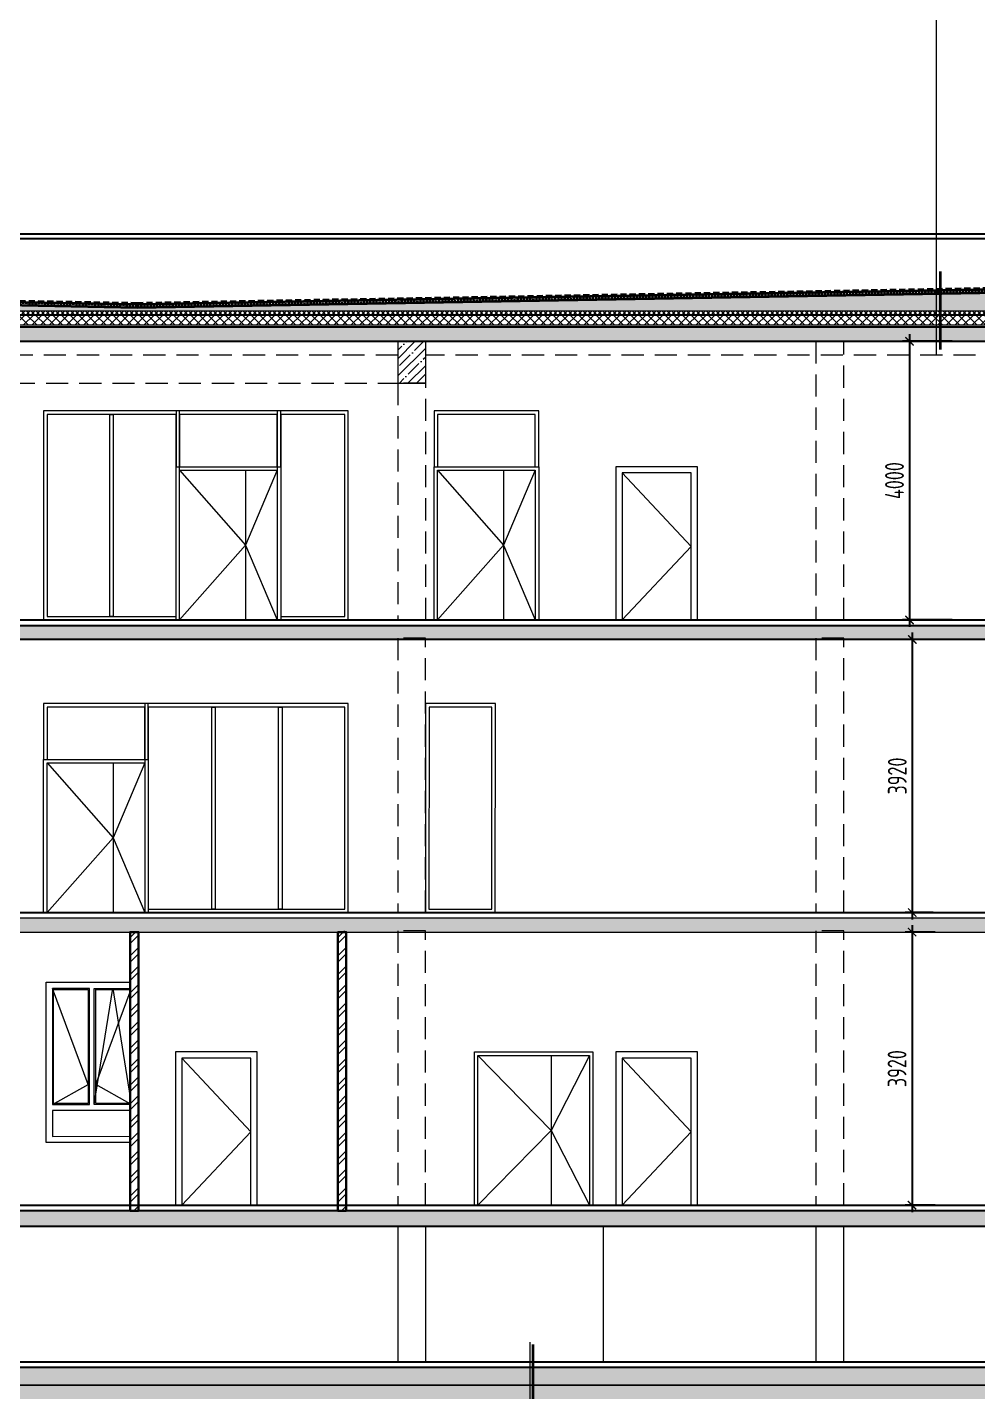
# Model space of a CAD drawing. Header units: millimetres. Extents: x -136099598 to 11807193, y 0 to 779331.
# Drawn here: x 561829 to 575465, y 285877 to 305460 of the extents above; entities that cross this region are included whole.
import ezdxf
from ezdxf import colors
from ezdxf.entities.mleader import LeaderData, LeaderLine
from ezdxf.math import Vec2, Vec3

# ---------------------------------------------------------------- set-up
doc = ezdxf.new("R2010")
doc.units = ezdxf.units.MM
doc.header["$MEASUREMENT"] = 0
for name, pattern in [('ADSK_Штрих_ш3 п1_5', [4.5, 3, -1.5]), ('DASHED', [19.05, 12.7, -6.35]), ('HIDDEN2', [4.7625, 3.175, -1.5875])]:
    doc.linetypes.add(name, pattern=pattern)
doc.layers.get('0').update_dxf_attribs({"color": 250, "lineweight": 9})
doc.layers.get('Defpoints').update_dxf_attribs({"color": 8})
for name, color, linetype, lineweight in [('24_Фасад_разрез_тонкая', 7, 'Continuous', 9), ('АР_Двери', 5, 'Continuous', 18), ('АР_Лестницы', 6, 'Continuous', 15), ('АР_Окна', 4, 'Continuous', 0), ('АР_Отметки', 250, 'Continuous', 15), ('АР_Перегородки кирпич', 244, 'Continuous', 30), ('СТЕНЫ кирпич ЛИДЕР', 250, 'Continuous', 15), ('Штриховка', 7, 'Continuous', 5), ('Штриховка в сечении', 7, 'Continuous', 18)]:
    doc.layers.add(name, color=color, linetype=linetype, lineweight=lineweight)
doc.layers.add('PDF_Геометрия', color=7, linetype='Continuous')
doc.styles.add('ISOCPEUR', font='isocpeur.ttf', dxfattribs={"width": 0.7})
doc.dimstyles.new('R_100', dxfattribs={"dimtxt": 270, "dimasz": 120, "dimexe": 100, "dimexo": 100, "dimgap": 80, "dimtad": 1, "dimdec": 0, "dimrnd": 5, "dimzin": 0, "dimdsep": 46, "dimtxsty": 'ISOCPEUR', "dimblk": 'ARCHTICK', "dimcen": 100, "dimdle": 100, "dimclrd": 256, "dimclre": 256, "dimclrt": 256, "dimadec": 0, "dimazin": 0, "dimtfac": 2, "dimtdec": 0, "dimtofl": 0, "dimtmove": 1, "dimatfit": 3, "dimfxl": 1, "dimtvp": 3, "dimtfill": 1, "dimtolj": 1, "dimtzin": 0, "dimarcsym": 0})

# ---------------------------------------------------------------- blocks, each defined once
blk = doc.blocks.new('_ArchTick')
at = {"color": 0, "linetype": 'ByBlock', "const_width": 0.15}
blk.add_lwpolyline([(-0.5, -0.5), (0.5, 0.5)], dxfattribs=at)
blk = doc.blocks.new('*D1472')
at = {"lineweight": -2, "ltscale": 150, "transparency": 16777216}
for p, q in [((574486, 301054), (574486, 296854)), ((575097, 300954), (574386, 300954)), ((575097, 296954), (574386, 296954))]:
    blk.add_line(p, q, dxfattribs=at)
at = {"layer": 'Defpoints', "color": 0, "ltscale": 150, "transparency": 16777216}
for p in [(575197, 300954), (574486, 296954), (575197, 296954, 0)]:
    blk.add_point(p, dxfattribs=at)
at = {"lineweight": -2, "ltscale": 150, "transparency": 16777216, "xscale": 120, "yscale": 120, "zscale": 120}
for p, rotation in [((574486, 300954), 90), ((574486, 296954), 270)]:
    blk.add_blockref('_ArchTick', p, dxfattribs=dict(at, rotation=rotation))
at = {"ltscale": 150, "transparency": 16777216, "insert": (574271, 298954), "char_height": 270, "attachment_point": 5, "rotation": 90, "style": 'ISOCPEUR', "bg_fill": 3, "box_fill_scale": 1.25, "bg_fill_color": 256, "bg_fill_true_color": 13158600, "bg_fill_transparency": 0}
blk.add_mtext('\\A1;4000', dxfattribs=at)
blk = doc.blocks.new('*D1473')
at = {"lineweight": -2, "ltscale": 150, "transparency": 16777216}
for p, q in [((574526, 296774), (574526, 292654)), ((574824, 296674), (574426, 296674)), ((574824, 292754), (574426, 292754))]:
    blk.add_line(p, q, dxfattribs=at)
at = {"layer": 'Defpoints', "color": 0, "lineweight": 35, "ltscale": 150, "transparency": 16777216}
for p in [(574924, 296674, 0), (574526, 292754), (574924, 292754, 0)]:
    blk.add_point(p, dxfattribs=at)
at = {"lineweight": -2, "ltscale": 150, "transparency": 16777216, "xscale": 120, "yscale": 120, "zscale": 120}
for p, rotation in [((574526, 296674), 90), ((574526, 292754), 270)]:
    blk.add_blockref('_ArchTick', p, dxfattribs=dict(at, rotation=rotation))
at = {"ltscale": 150, "transparency": 16777216, "insert": (574311, 294714), "char_height": 270, "attachment_point": 5, "rotation": 90, "style": 'ISOCPEUR', "bg_fill": 3, "box_fill_scale": 1.25, "bg_fill_color": 256, "bg_fill_true_color": 13158600, "bg_fill_transparency": 0}
blk.add_mtext('\\A1;3920', dxfattribs=at)
blk = doc.blocks.new('*D1474')
at = {"lineweight": -2, "ltscale": 150, "transparency": 16777216}
for p, q in [((574854, 292474), (574423, 292474)), ((574523, 292574), (574523, 288454)), ((574854, 288554), (574423, 288554))]:
    blk.add_line(p, q, dxfattribs=at)
at = {"layer": 'Defpoints', "color": 0, "lineweight": 35, "ltscale": 150, "transparency": 16777216}
for p in [(574954, 292474), (574523, 288554), (574954, 288554, 0)]:
    blk.add_point(p, dxfattribs=at)
at = {"lineweight": -2, "ltscale": 150, "transparency": 16777216, "xscale": 120, "yscale": 120, "zscale": 120}
for p, rotation in [((574523, 292474), 90), ((574523, 288554), 270)]:
    blk.add_blockref('_ArchTick', p, dxfattribs=dict(at, rotation=rotation))
at = {"ltscale": 150, "transparency": 16777216, "insert": (574308, 290514), "char_height": 270, "attachment_point": 5, "rotation": 90, "style": 'ISOCPEUR', "bg_fill": 3, "box_fill_scale": 1.25, "bg_fill_color": 256, "bg_fill_true_color": 13158600, "bg_fill_transparency": 0}
blk.add_mtext('\\A1;3920', dxfattribs=at)
blk = doc.blocks.new('_DotSmall')
at = {"color": 0, "linetype": 'ByBlock', "const_width": 0.5}
blk.add_lwpolyline([(-0.0625, 0, 1), (0.0625, 0, 1)], format="xyb", close=True, dxfattribs=at)

msp = doc.modelspace()

# ---------------------------------------------------------------- hatches: boundary and pattern name
at = {"ltscale": 100, "transparency": 33554687}
h = msp.add_hatch(dxfattribs=at)
h.set_pattern_fill('ANSI35', color=0, scale=700)
h.set_pattern_definition([(45, (107916.07, -0.61), (-123.743687, 123.743687), []), (45, (108039.81, -0.61), (-123.743687, 123.743687), [218.75, -43.75, 0, -43.75])])
h.paths.add_polyline_path([(613114.744, 301153.968), (549024.691, 301153.937), (549024.812, 300954.023), (561124.873, 300953.894), (561180.788, 300953.98), (613114.744, 300954.031)])
h = msp.add_hatch(dxfattribs=at)
h.set_pattern_fill('ANSI35', color=0, scale=700)
h.set_pattern_definition([(45, (119681.13, -0.62), (-123.743687, 123.743687), []), (45, (119804.87, -0.62), (-123.743687, 123.743687), [218.75, -43.75, 0, -43.75])])
h.paths.add_polyline_path([(567544.945, 300954.024), (567144.951, 300954.024), (567144.946, 300354.174), (567144.946, 300353.974), (567344.811, 300353.974), (567544.946, 300353.974)])
h = msp.add_hatch(dxfattribs=at)
h.set_pattern_fill('ANSI35', color=0, scale=700)
h.set_pattern_definition([(45, (83761.19, -17.98), (-123.743687, 123.743687), []), (45, (83884.93, -17.98), (-123.743687, 123.743687), [218.75, -43.75, 0, -43.75])])
h.paths.add_polyline_path([(609194.728, 296673.987), (609194.728, 296873.987), (549564.75, 296873.985), (549564.75, 296673.985)])
h = msp.add_hatch(dxfattribs=at)
h.set_pattern_fill('ANSI35', color=0, scale=700)
h.set_pattern_definition([(45, (107916.06, -0.04), (-123.743687, 123.743687), []), (45, (108039.8, -0.04), (-123.743687, 123.743687), [218.75, -43.75, 0, -43.75])])
h.paths.add_polyline_path([(585544.736, 292473.943), (585544.736, 292473.943), (585544.736, 292673.902), (549564.746, 292673.943), (549564.807, 292473.943), (561004.868, 292473.814), (561042.229, 292473.9)])
at = {"ltscale": 40, "true_color": 0x383e42}
h = msp.add_hatch(dxfattribs=at)
h.set_pattern_fill('ANSI32', color=250, scale=500, angle=360)
h.set_pattern_definition([(45, (97840.91, -4156.03), (-132.58252, 132.58252), []), (45, (97929.3, -4156.03), (-132.58252, 132.58252), [])])
h.paths.add_polyline_path([(563424.356, 292473.943), (563424.417, 288473.931), (563304.538, 288473.931), (563304.477, 292473.943)])
h = msp.add_hatch(dxfattribs=at)
h.set_pattern_fill('ANSI32', color=250, scale=500, angle=360)
h.set_pattern_definition([(45, (100821.55, -4156.03), (-132.58252, 132.58252), []), (45, (100909.94, -4156.03), (-132.58252, 132.58252), [])])
h.paths.add_polyline_path([(566405.053, 292493.938), (566405.053, 288473.925), (566285.174, 288473.925), (566285.174, 292493.938)])
at = {"ltscale": 100, "transparency": 33554687}
h = msp.add_hatch(dxfattribs=at)
h.set_pattern_fill('ANSI35', color=0, scale=700)
h.set_pattern_definition([(45, (107916.06, -4201.12), (-123.743687, 123.743687), []), (45, (108039.8, -4201.12), (-123.743687, 123.743687), [218.75, -43.75, 0, -43.75])])
h.paths.add_polyline_path([(609094.734, 288252.845), (609194.732, 288252.845), (609194.731, 288472.827), (549564.747, 288472.867), (549564.807, 288252.845), (561004.868, 288252.802), (561054.645, 288252.845)])
h.paths.add_polyline_path([(609194.732, 288252.866), (609604.723, 288252.823), (612704.176, 288252.845), (612704.176, 288473.944), (609194.731, 288472.826)])
at = {"ltscale": 40, "true_color": 0x383e42}
h = msp.add_hatch(dxfattribs=at)
h.set_pattern_fill('EARTH', color=250, scale=2000, angle=45)
h.set_pattern_definition([(45, (-5628.27, 8434.16), (0, 707.10678), [500, -500]), (45, (-5760.86, 8566.74), (0, 707.10678), [500, -500]), (45, (-5893.44, 8699.3), (0, 707.10678), [500, -500]), (135, (-5893.44, 8787.7), (-707.10678, 6e-14), [500, -500]), (135, (-5760.86, 8920.3), (-707.10678, 6e-14), [500, -500]), (135, (-5628.27, 9052.87), (-707.10678, 6e-14), [500, -500])])
h.paths.add_polyline_path([(599359.627, 285482.69), (615496.625, 285482.69), (615496.625, 286291.323), (620351.767, 286291.323), (620349.965, 286578.287), (614979.609, 286624.268), (614975.446, 285971.87), (613114.697, 285971.948), (598744.544, 285974.525), (598744.57, 285675.52), (579144.762, 285675.52), (579144.76, 285972.475), (549024.719, 285974.602), (549024.777, 286046.544), (549024.749, 286108.057), (549024.754, 287534.956), (541726.457, 287488.245), (541716.065, 287154.178), (548706.202, 287154.178), (548706.202, 285399.171), (578574.971, 285399.171), (578574.971, 285167.402), (599359.627, 285167.402)])
at = {"ltscale": 100, "transparency": 33554687}
h = msp.add_hatch(dxfattribs=at)
h.set_pattern_fill('ANSI35', color=0, scale=700)
h.set_pattern_definition([(45, (107916.06, -70), (-123.743687, 123.743687), []), (45, (108039.8, -70), (-123.743687, 123.743687), [218.75, -43.75, 0, -43.75])])
h.paths.add_polyline_path([(579664.099, 286223.581), (549024.772, 286223.416), (549024.772, 285974.78), (579664.099, 285972.189)])
at = {"layer": 'Штриховка', "transparency": 33554636}
h = msp.add_hatch(dxfattribs=at)
h.set_pattern_fill('AR-SAND', color=256, scale=20)
h.set_pattern_definition([(37.5, (0, 0), (-1.2598672, 38.5364754), [0, -30.4, 0, -34, 0, -32.5]), (7.5, (0, 0), (35.395534, 56.4429213), [0, -16.4, 0, -27.4, 0, -10.5]), (327.5, (-24.6, 0), (62.2828372, 0.113181), [0, -10, 0, -36, 0, -47]), (317.5, (-24.6, 0), (60.122532, 17.5535113), [0, -5, 0, -23.6, 0, -27])])
h.paths.add_polyline_path([(549465.498, 301714.331), (549465.498, 301872.876), (549576.53, 301736.255), (563404.752, 301486.021), (566853.781, 301546.499), (579344.7, 301765.524), (595283.972, 301485.996), (604169.126, 301627.29), (612590.228, 301761.205), (612702.806, 301888.539), (612702.806, 301762.995), (612712.806, 301763.154), (612712.806, 301713.154), (595283.972, 301435.996), (579344.736, 301713.497), (563404.752, 301436.025)])
h = msp.add_hatch(dxfattribs=at)
h.set_pattern_fill('ANSI37', color=256, scale=400)
h.set_pattern_definition([(45, (413666.46, 27.124), (-35.355339, 35.355339), []), (135, (413666.46, 27.124), (-35.355339, -35.355339), [])])
h.paths.add_polyline_path([(612712.806, 301386.026), (612712.806, 301333.945), (549405.498, 301333.965), (549405.5, 301386.041)])
h = msp.add_hatch(dxfattribs=at)
h.set_pattern_fill('ANSI37', color=256, scale=700)
h.set_pattern_definition([(45, (107916.13, 29.43), (-61.871843, 61.871843), []), (135, (107916.13, 29.43), (-61.871843, -61.871843), [])])
h.paths.add_polyline_path([(612762.807, 301334.301), (549405.498, 301333.991), (549405.498, 301184.066), (561024.937, 301183.937), (561051.06, 301184.023), (612762.805, 301184.054)])
at = {"layer": 'Штриховка в сечении', "ltscale": 2, "transparency": 33554636}
h = msp.add_hatch(dxfattribs=at)
h.set_pattern_fill('GRAVEL', color=256, scale=250)
h.set_pattern_definition([(228.0127875, (180, 250), (-2000, -2250), [33.634, -3329.77201]), (184.9697407, (157.5, 225), (3000, 250), [57.717, -5713.98119]), (132.510447, (100, 220), (2500, -2750), [40.697, -4029.00815]), (267.273689, (2.5, 157.5), (250, 5000), [52.5595, -5203.38951]), (292.8336542, (0, 105), (-1250, 3000), [51.53875, -5102.34328]), (357.273689, (20, 57.5), (-5000, 250), [52.5595, -5203.38951]), (37.6942405, (72.5, 55), (-3250, -2500), [69.50725, -6881.21214]), (72.2553284, (127.5, 97.5), (1750, 5500), [65.622, -6496.58037]), (121.4295656, (147.5, 160), (-2000, 3250), [52.7375, -5221.01828]), (175.2363583, (120, 205), (2750, -250), [60.208, -2950.190645]), (222.3974378, (60, 210), (-3000, -2750), [77.862, -7708.34375]), (138.814075, (250, 155), (-1750, 1500), [26.57525, -2630.9612]), (171.4692344, (230, 172.5), (3250, -500), [50.55925, -5005.37785]), (225, (180, 180), (-3e-14, -250), [35.35525, -318.19814]), (203.1985905, (162.5, 210), (1250, 500), [19.0395, -1884.90378]), (291.8014095, (145, 202.5), (-250, 750), [26.92575, -1319.36545]), (30.9637565, (155, 177.5), (750, 500), [43.73225, -1414.00572]), (161.565051, (192.5, 200), (500, -250), [31.62275, -758.946665]), (16.3895403, (0, 202.5), (2500, 750), [44.3, -4385.71129]), (70.346176, (42.5, 215), (-1000, -2750), [37.16525, -3679.35194]), (293.1985905, (192.5, 250), (-500, 1250), [38.07875, -1865.86453]), (343.6104597, (207.5, 215), (-2500, 750), [44.3, -4385.71129]), (339.443955, (0, 47.5), (-1250, 500), [42.72, -2093.28094]), (294.7751406, (40, 32.5), (-1250, 2750), [35.7945, -3543.66077]), (66.8014095, (195, 0), (500, 1250), [38.07875, -1865.86453]), (17.3540246, (210, 35), (-3250, -1000), [41.90775, -4148.8559]), (69.443955, (72.5, 0), (-500, -1250), [21.36, -2114.64094]), (101.3099325, (180, 0), (-250, 1000), [12.7475, -1262.00738]), (165.963757, (177.5, 12.5), (750, -250), [51.53875, -979.23766]), (186.009006, (127.5, 25), (2500, 250), [47.7625, -4728.48079]), (303.690068, (155, 155), (-250, 500), [36.0555, -865.33232]), (353.1572266, (175, 125), (4250, -500), [62.9485, -6231.89066]), (60.945396, (237.5, 117.5), (-1000, -1750), [25.739, -2548.168535]), (90, (250, 140), (-250, 250), [15, -235]), (120.2564372, (122.5, 32.5), (1000, -1750), [34.731, -3438.38]), (48.0127875, (105, 62.5), (2000, 2250), [67.268, -3296.13801]), (0, (150, 112.5), (250, 250), [65, -185]), (325.3048465, (215, 112.5), (2500, -1750), [39.5285, -3913.318575]), (254.054604, (247.5, 90), (-250, -1000), [36.4005, -1783.62697]), (207.6459754, (237.5, 55), (-4750, -2500), [59.26625, -5867.36855]), (175.4260787, (185, 27.5), (-3250, 250), [62.69975, -6207.26835])])
h.paths.add_polyline_path([(612712.806, 301713.154), (595283.102, 301436.011), (579344.736, 301713.497), (563403.957, 301436.041), (549455.523, 301714.654), (549455.498, 301386.038), (561024.873, 301386.038), (561167.067, 301386.038), (612712.806, 301385.979)])

# ---------------------------------------------------------------- linework, layer by layer
at = {"ltscale": 150}
for p, q in [((574866.681, 311102.934), (574866.681, 300754.158)), ((570094.736, 286303.982, 0.424), (570094.734, 288252.856, -0.403))]:
    msp.add_line(p, q, dxfattribs=at)
at = {"linetype": 'ADSK_Штрих_ш3 п1_5', "ltscale": 10}
for p, q in [((563404.253, 301461.026), (549586.947, 301743.367)), ((563405.19, 301461.025), (579345.174, 301740.529))]:
    msp.add_line(p, q, dxfattribs=at)
at = {"color": 7, "lineweight": 35}
msp.add_lwpolyline([(549455.523, 301714.654), (549455.498, 301732.305), (549465.498, 301732.128), (549465.498, 301872.876), (549576.53, 301736.255), (563404.752, 301486.021), (566853.781, 301546.499), (579344.7, 301765.524), (595283.972, 301485.996), (604169.126, 301627.29), (612590.228, 301761.205), (612702.088, 301887.727), (612702.012, 301762.982), (612712.806, 301763.154), (612712.806, 301713.154), (595283.972, 301435.996), (579344.736, 301713.497), (563404.752, 301436.025)], close=True, dxfattribs=at)
at = {"ltscale": 100}
msp.add_lwpolyline([(567144.946, 300353.93), (567544.946, 300353.93), (567544.946, 300953.98), (567144.946, 300953.98)], close=True, dxfattribs=at)
at = {"ltscale": 150}
msp.add_lwpolyline([(549564.746, 292473.943), (585544.736, 292473.942), (585544.736, 292673.942), (549564.746, 292673.943)], close=True, dxfattribs=at)
at = {"color": 3, "ltscale": 150}
for points in [[(567144.736, 286303.988), (567544.736, 286303.988), (567544.735, 288252.847), (567144.735, 288252.847)], [(573144.732, 286303.981), (573544.732, 286303.981), (573544.735, 288252.85), (573144.735, 288252.85)]]:
    msp.add_lwpolyline(points, close=True, dxfattribs=at)
at = {"layer": '24_Фасад_разрез_тонкая', "linetype": 'DASHED', "lineweight": 30, "ltscale": 7}
for p, q in [((563404.331, 301494.02), (549575.416, 301737.625)), ((563405.032, 301502.019), (549580.216, 301751.419)), ((563404.471, 301502.019), (579344.455, 301781.523)), ((563404.611, 301494.02), (579344.595, 301773.524))]:
    msp.add_line(p, q, dxfattribs=at)
at = {"layer": '24_Фасад_разрез_тонкая', "lineweight": 9}
for points in [[(612712.806, 301386.026), (549405.5, 301386.038)], [(612762.806, 301184.054), (549405.498, 301184.066)]]:
    msp.add_lwpolyline(points, dxfattribs=at)
at = {"layer": 'PDF_Геометрия', "lineweight": 13, "ltscale": 100, "transparency": 33554687}
msp.add_line((569039.006, 286588.338), (569039.006, 281001.539, 0.153), dxfattribs=at)
at = {"layer": 'PDF_Геометрия', "lineweight": 35, "ltscale": 100, "transparency": 33554687}
for points in [[(574931.546, 300837.647), (574931.546, 301955.647)], [(569084.818, 285689.128), (569084.818, 286554.205)]]:
    msp.add_lwpolyline(points, dxfattribs=at)
at = {"layer": 'АР_Двери', "ltscale": 150}
for p, q in [((564961.483, 299103.14), (564961.483, 296954.111)), ((568663.155, 299103.14), (568663.155, 296954.111)), ((563061.578, 294902.974), (563061.578, 292753.944)), ((569343.186, 290703.012), (569343.186, 288553.982))]:
    msp.add_line(p, q, dxfattribs=at)
for points in [[(562063.149, 296954.131), (564013.055, 296954.131), (564013.063, 299954.111), (562063.157, 299954.111)], [(562113.149, 297004.131), (563963.055, 297004.131), (563963.063, 299904.111), (562113.157, 299904.111)], [(563063.102, 297004.131), (563013.102, 297004.131), (563013.11, 299904.111), (563063.11, 299904.111)], [(563963.063, 299153.14), (565464.178, 299153.14), (565464.178, 299954.111), (563963.063, 299954.111)], [(564013.063, 299153.14), (565414.178, 299153.14), (565414.178, 299904.111), (564013.063, 299904.111)], [(565414.171, 296954.131), (566434.171, 296954.131), (566434.178, 299954.111), (565414.178, 299954.111)], [(565464.171, 297004.131), (566384.171, 297004.131), (566384.178, 299904.111), (565464.178, 299904.111)], [(567664.736, 299153.14), (569165.851, 299153.14), (569165.851, 299954.111), (567664.736, 299954.111)], [(567714.736, 299153.14), (569115.851, 299153.14), (569115.851, 299904.111), (567714.736, 299904.111)], [(563963.063, 299153.14), (565464.178, 299153.14), (565464.178, 296954.111), (563963.063, 296954.111)], [(564013.063, 299103.14), (565414.178, 299103.14), (565414.178, 296954.111), (564013.063, 296954.111)], [(567664.736, 299153.14), (569165.851, 299153.14), (569165.851, 296954.111), (567664.736, 296954.111)], [(567714.736, 299103.14), (569115.851, 299103.14), (569115.851, 296954.111), (567714.736, 296954.111)], [(562063.158, 294952.974), (563564.273, 294952.974), (563564.273, 295753.944), (562063.158, 295753.944)], [(563514.273, 292753.944), (566434.178, 292753.944), (566434.178, 295753.944), (563514.273, 295753.944)], [(567542.206, 292753.944), (568543.462, 292753.944), (568544.736, 295753.944), (567543.48, 295753.944)], [(562113.158, 294952.974), (563514.273, 294952.974), (563514.273, 295703.944), (562113.158, 295703.944)], [(563564.273, 292803.944), (566384.178, 292803.944), (566384.178, 295703.944), (563564.273, 295703.944)], [(564524.274, 292803.944), (564474.274, 292803.944), (564474.274, 295703.944), (564524.274, 295703.944)], [(565484.275, 292803.944), (565434.275, 292803.944), (565434.275, 295703.944), (565484.275, 295703.944)], [(567592.206, 292802.975), (568493.462, 292802.975), (568494.736, 295703.944), (567593.48, 295703.944)], [(562063.158, 294952.974), (563564.273, 294952.974), (563564.273, 292753.944), (562063.158, 292753.944)], [(562113.158, 294902.974), (563514.273, 294902.974), (563514.273, 292753.944), (562113.158, 292753.944)], [(563956.841, 288553.552), (565126.841, 288553.552), (565126.825, 290752.891), (563956.825, 290752.891)], [(564046.841, 288553.552), (565036.841, 288553.552), (565036.826, 290662.891), (564046.826, 290662.891)], [(568244.767, 290753.012), (569944.768, 290753.012), (569944.768, 288553.982), (568244.767, 288553.982)], [(568294.767, 290703.012), (569894.768, 290703.012), (569894.768, 288553.982), (568294.767, 288553.982)], [(570273.699, 288553.982), (571443.699, 288553.982), (571443.683, 290753.321), (570273.683, 290753.321)], [(570363.699, 288553.982), (571353.699, 288553.982), (571353.684, 290663.321), (570363.684, 290663.321)]]:
    msp.add_lwpolyline(points, close=True, dxfattribs=at)
for points in [[(564013.063, 299103.14), (564961.483, 298028.626), (564013.063, 296954.111)], [(565414.178, 299103.14), (564961.483, 298028.626), (565414.178, 296954.111)], [(567714.736, 299103.14), (568663.155, 298028.626), (567714.736, 296954.111)], [(569115.851, 299103.14), (568663.155, 298028.626), (569115.851, 296954.111)], [(562113.158, 294902.974), (563061.578, 293828.459), (562113.158, 292753.944)], [(563514.273, 294902.974), (563061.578, 293828.459), (563514.273, 292753.944)], [(564046.826, 290662.891), (565036.818, 289608.222), (564046.81, 288553.552)], [(568294.767, 290703.012), (569343.186, 289628.497), (568294.767, 288553.982)], [(569894.768, 290703.012), (569343.186, 289628.497), (569894.768, 288553.982)], [(570363.684, 290663.321), (571353.676, 289608.652), (570363.669, 288553.982)]]:
    msp.add_lwpolyline(points, dxfattribs=at)
at = {"layer": 'АР_Двери', "ltscale": 150, "elevation": -0.179}
for points in [[(570273.751, 296954.077), (571443.751, 296954.077), (571443.735, 299153.416), (570273.735, 299153.416)], [(570363.751, 296954.077), (571353.751, 296954.077), (571353.736, 299063.416), (570363.736, 299063.416)]]:
    msp.add_lwpolyline(points, close=True, dxfattribs=at)
msp.add_lwpolyline([(570363.736, 299063.416), (571353.728, 298008.747), (570363.721, 296954.077)], dxfattribs=at)
at = {"layer": 'АР_Лестницы', "color": 3, "linetype": 'HIDDEN2', "ltscale": 100}
for p, q in [((567144.946, 300754.188), (561544.601, 300754.195)), ((591151.219, 300754.156), (567544.946, 300754.187))]:
    msp.add_line(p, q, dxfattribs=at)
at = {"layer": 'АР_Лестницы', "color": 18, "linetype": 'HIDDEN2', "ltscale": 100, "true_color": 0x000000}
for points in [[(561144.997, 300353.984), (567544.946, 300353.985), (567544.946, 300953.985), (561144.997, 300953.984)], [(573144.737, 288553.525), (573544.737, 288553.525), (573544.736, 292493.946), (573144.736, 292493.946)]]:
    msp.add_lwpolyline(points, close=True, dxfattribs=at)
for points, elevation in [([(573144.763, 296954.162), (573544.763, 296954.162), (573544.762, 300953.98), (573144.762, 300953.98)], -0.179), ([(573144.737, 292753.92), (573544.737, 292753.92), (573544.736, 296692.233), (573144.736, 296692.233)], -0.403)]:
    msp.add_lwpolyline(points, close=True, dxfattribs=dict(at, elevation=elevation))
for points in [[(567264.948, 296954.215), (567544.946, 296954.215), (567544.946, 300353.974), (567144.946, 300353.974), (567144.946, 296954.215)], [(567263.482, 288553.549), (567543.481, 288553.549), (567543.48, 292493.94), (567143.48, 292493.94), (567143.481, 288553.549)]]:
    msp.add_lwpolyline(points, dxfattribs=at)
at = {"layer": 'АР_Лестницы', "color": 18, "linetype": 'HIDDEN2', "ltscale": 100, "true_color": 0x000000, "elevation": -0.403}
msp.add_lwpolyline([(567263.482, 292753.944), (567543.481, 292753.944), (567543.48, 296692.232), (567143.48, 296692.232), (567143.481, 292753.944)], dxfattribs=at)
at = {"layer": 'АР_Окна', "ltscale": 150}
for points in [[(563304.416, 289452.605), (562099.736, 289452.605), (562099.736, 291753.41), (563304.416, 291753.41)], [(562700.522, 290001.029), (562442.086, 290001.029), (562188.65, 290001.029), (562704.436, 290286.806), (562188.65, 291665.368)], [(563304.416, 290001.029), (562790.46, 290001.029), (562790.46, 291665.368), (563304.416, 291665.368)], [(562790.46, 290001.029), (563056.396, 291665.368), (563306.246, 290101.7)], [(563304.416, 290015.963), (562810.46, 290016.972), (562810.46, 291649.424), (563304.416, 291648.414)], [(563304.416, 290011.057), (562810.46, 290287.557), (563304.416, 291617.143)], [(563304.416, 289912.053), (562189.734, 289912.053), (562189.737, 289540.379), (563304.416, 289544.341)]]:
    msp.add_lwpolyline(points, dxfattribs=at)
for points in [[(562188.65, 290001.029), (562720.522, 290001.029), (562720.522, 291665.368), (562188.65, 291665.368)], [(562704.436, 290015.959), (562203.65, 290016.775), (562203.65, 291649.226), (562704.436, 291648.41)]]:
    msp.add_lwpolyline(points, close=True, dxfattribs=at)
at = {"layer": 'АР_Перегородки кирпич', "ltscale": 100}
for points in [[(563304.416, 288473.925), (563424.417, 288473.925), (563424.417, 292473.943), (563304.416, 292473.943)], [(566285.052, 288473.925), (566405.053, 288473.925), (566405.053, 292473.943), (566285.052, 292473.943)]]:
    msp.add_lwpolyline(points, close=True, dxfattribs=at)
at = {"layer": 'СТЕНЫ кирпич ЛИДЕР', "lineweight": 25, "ltscale": 100}
for p, q in [((548844.599, 302493.915), (578764.716, 302493.915)), ((549690.746, 302429.126), (578764.716, 302429.126)), ((563404.752, 301486.021), (549455.498, 301732.305)), ((563404.752, 301436.025), (549455.498, 301714.655)), ((563404.752, 301486.021), (579344.736, 301765.525)), ((563404.752, 301436.025), (579344.736, 301713.497)), ((549405.498, 301333.965), (612762.806, 301333.945)), ((549664.752, 300953.98), (573759.63, 300953.98)), ((549664.752, 296954.208, -0.179), (609094.728, 296953.841, -0.179)), ((549664.746, 292753.944, -0.403), (585424.746, 292753.944, -0.403)), ((549664.751, 288553.981, 0.403), (612604.757, 288553.981)), ((549664.751, 286303.981, 0.403), (579544.712, 286303.614))]:
    msp.add_line(p, q, dxfattribs=at)
msp.add_lwpolyline([(549024.752, 300953.98), (613114.744, 300954.032), (613114.744, 301153.968), (549024.752, 301153.98)], close=True, dxfattribs=at)
for points, elevation in [([(609194.728, 296673.987), (549564.75, 296673.985), (549564.75, 296873.985), (609194.728, 296873.987)], 0.224), ([(612704.176, 288473.944), (549564.746, 288473.92), (549564.746, 288252.845), (612704.176, 288252.845), (612704.176, 288473.944)], -0.403), ([(579663.861, 285943.982), (579664.089, 286223.961), (549024.777, 286223.982), (549024.777, 285974.597), (579266.738, 285972.471)], -0.403)]:
    msp.add_lwpolyline(points, dxfattribs=dict(at, elevation=elevation))

# ---------------------------------------------------------------- leaders
at = {"layer": 'АР_Отметки'}
ml = msp.add_multileader_mtext('Standard', dxfattribs=at)
ml.set_content('Л.2п', color=256, style='ISOCPEUR')
ml.set_leader_properties(color=256, linetype='Continuous', lineweight=-1)
ml.set_arrow_properties(name='DOTSMALL')
ml.build(insert=Vec2(0, 0))
ml.multileader.update_dxf_attribs({"has_text_frame": 1, "text_left_attachment_type": 4, "text_right_attachment_type": 4, "dogleg_length": 100, "arrow_head_size": 180})
ctx = ml.context
ctx.base_point, ctx.char_height, ctx.arrow_head_size, ctx.landing_gap_size, ctx.plane_origin = Vec3(677688.832, 286610.623), 250, 180, 50, Vec3(702924.749, 274987.504)
ctx.left_attachment, ctx.right_attachment = 4, 4
notes = []
notes.append((ctx, [(0, (0, 0, 0), (0, 0), (1, 0), 1, [])]))
ctx.mtext.insert, ctx.mtext.width, ctx.mtext.line_spacing_style, ctx.mtext.flow_direction = Vec3(677738.832, 286943.957), 852.69703, 2, 5
for ctx, leaders in notes:
    for number, flags, end, landing, length, lines in leaders:
        leader = LeaderData()
        leader.index, (leader.has_last_leader_line, leader.has_dogleg_vector, leader.attachment_direction) = number, flags
        leader.last_leader_point, leader.dogleg_vector, leader.dogleg_length = Vec3(end), Vec3(landing), length
        for number, points, colour, breaks in lines:
            line = LeaderLine()
            line.index, line.vertices, line.color, line.breaks = number, Vec3.list(points), colors.encode_raw_color(colour), breaks
            leader.lines.append(line)
        ctx.leaders.append(leader)

# ---------------------------------------------------------------- next in the draw order: dimensions: what is measured, and where the dimension line sits
at = {"ltscale": 150}
dim = msp.add_linear_dim(base=(574485.815, 296954.05), p1=(575197.407, 300954.001), p2=(575197.382, 296954.05, -0.179), angle=90, dimstyle='R_100', override={"dimpost": '\\X'}, dxfattribs=at)
dim.commit()
dim.dimension.update_dxf_attribs({"geometry": '*D1472', "text_midpoint": (574270.815, 298954.026)})

# ---------------------------------------------------------------- next in the draw order: dimensions: what is measured, and where the dimension line sits
dim = msp.add_linear_dim(base=(574525.748, 292753.944), p1=(574924.095, 296673.986, 0.224), p2=(574924.095, 292753.944, -0.403), angle=90, dimstyle='R_100', override={"dimpost": '\\X'}, dxfattribs=at)
dim.commit()
dim.dimension.update_dxf_attribs({"geometry": '*D1473', "text_midpoint": (574310.748, 294713.965)})

# ---------------------------------------------------------------- next in the draw order: dimensions: what is measured, and where the dimension line sits
dim = msp.add_linear_dim(base=(574523.129, 288553.981), p1=(574954.209, 292473.942), p2=(574954.209, 288553.981, 0.241), angle=90, dimstyle='R_100', override={"dimpost": '\\X'}, dxfattribs=at)
dim.commit()
dim.dimension.update_dxf_attribs({"geometry": '*D1474', "text_midpoint": (574308.129, 290513.962)})

# ---------------------------------------------------------------- next in the draw order: leaders
at = {"layer": 'АР_Отметки'}
ml = msp.add_multileader_mtext('Standard', dxfattribs=at)
ml.set_content('Л.2', color=256, style='ISOCPEUR')
ml.set_leader_properties(color=256, linetype='Continuous', lineweight=-1)
ml.set_arrow_properties(name='DOTSMALL')
ml.build(insert=Vec2(0, 0))
ml.multileader.update_dxf_attribs({"has_text_frame": 1, "text_left_attachment_type": 4, "text_right_attachment_type": 4, "dogleg_length": 100, "arrow_head_size": 280.8})
ctx = ml.context
ctx.base_point, ctx.char_height, ctx.arrow_head_size, ctx.landing_gap_size, ctx.plane_origin = Vec3(757009.836, 304935.888), 390, 280.8, 78, Vec3(796377.867, 286803.821)
ctx.left_attachment, ctx.right_attachment = 4, 4
notes = []
notes.append((ctx, [(0, (0, 0, 0), (0, 0), (1, 0), 1, [])]))
ctx.mtext.insert, ctx.mtext.width, ctx.mtext.line_spacing_style, ctx.mtext.flow_direction = Vec3(757087.836, 305455.888), 1330.20737, 2, 5
ml = msp.add_multileader_mtext('Standard', dxfattribs=at)
ml.set_content('Л.1', color=256, style='ISOCPEUR')
ml.set_leader_properties(color=256, linetype='Continuous', lineweight=-1)
ml.set_arrow_properties(name='DOTSMALL')
ml.build(insert=Vec2(0, 0))
ml.multileader.update_dxf_attribs({"has_text_frame": 1, "text_left_attachment_type": 4, "text_right_attachment_type": 4, "dogleg_length": 100, "arrow_head_size": 280.8})
ctx = ml.context
ctx.base_point, ctx.char_height, ctx.arrow_head_size, ctx.landing_gap_size, ctx.plane_origin = Vec3(677591.785, 304641.689), 390, 280.8, 78, Vec3(716959.816, 286509.623)
ctx.left_attachment, ctx.right_attachment = 4, 4
notes.append((ctx, [(0, (0, 0, 0), (0, 0), (1, 0), 1, [])]))
ctx.mtext.insert, ctx.mtext.width, ctx.mtext.line_spacing_style, ctx.mtext.flow_direction = Vec3(677669.785, 305161.689), 1330.20737, 2, 5
ml = msp.add_multileader_mtext('Standard', dxfattribs=at)
ml.set_content('Л.4', color=256, style='ISOCPEUR')
ml.set_leader_properties(color=256, linetype='Continuous', lineweight=-1)
ml.set_arrow_properties(name='DOTSMALL')
ml.build(insert=Vec2(0, 0))
ml.multileader.update_dxf_attribs({"has_text_frame": 1, "text_left_attachment_type": 4, "text_right_attachment_type": 4, "dogleg_length": 100, "arrow_head_size": 280.8})
ctx = ml.context
ctx.base_point, ctx.char_height, ctx.arrow_head_size, ctx.landing_gap_size, ctx.plane_origin = Vec3(626495.867, 302619.898), 390, 280.8, 78, Vec3(665863.898, 284487.832)
ctx.left_attachment, ctx.right_attachment = 4, 4
notes.append((ctx, [(0, (0, 0, 0), (0, 0), (1, 0), 1, [])]))
ctx.mtext.insert, ctx.mtext.width, ctx.mtext.line_spacing_style, ctx.mtext.flow_direction = Vec3(626573.867, 303139.898), 1330.20737, 2, 5
ml = msp.add_multileader_mtext('Standard', dxfattribs=at)
ml.set_content('Л.5', color=256, style='ISOCPEUR')
ml.set_leader_properties(color=256, linetype='Continuous', lineweight=-1)
ml.set_arrow_properties(name='DOTSMALL')
ml.build(insert=Vec2(0, 0))
ml.multileader.update_dxf_attribs({"has_text_frame": 1, "text_left_attachment_type": 4, "text_right_attachment_type": 4, "dogleg_length": 100, "arrow_head_size": 216})
ctx = ml.context
ctx.base_point, ctx.char_height, ctx.arrow_head_size, ctx.landing_gap_size, ctx.plane_origin = Vec3(611665.452, 298615.244), 300, 216, 60, Vec3(641948.553, 284667.5)
ctx.left_attachment, ctx.right_attachment = 4, 4
notes.append((ctx, [(0, (0, 0, 0), (0, 0), (1, 0), 1, [])]))
ctx.mtext.insert, ctx.mtext.width, ctx.mtext.line_spacing_style, ctx.mtext.flow_direction = Vec3(611725.452, 299015.244), 1023.23644, 2, 5
ml = msp.add_multileader_mtext('Standard', dxfattribs=at)
ml.set_content('Л.3', color=256, style='ISOCPEUR')
ml.set_leader_properties(color=256, linetype='Continuous', lineweight=-1)
ml.set_arrow_properties(name='DOTSMALL')
ml.build(insert=Vec2(0, 0))
ml.multileader.update_dxf_attribs({"has_text_frame": 1, "text_left_attachment_type": 4, "text_right_attachment_type": 4, "dogleg_length": 100, "arrow_head_size": 280.8})
ctx = ml.context
ctx.base_point, ctx.char_height, ctx.arrow_head_size, ctx.landing_gap_size, ctx.plane_origin = Vec3(645836.272, 298223.082), 390, 280.8, 78, Vec3(607061.041, 280091.016)
ctx.left_attachment, ctx.right_attachment = 4, 4
notes.append((ctx, [(0, (0, 0, 0), (0, 0), (1, 0), 1, [])]))
ctx.mtext.insert, ctx.mtext.width, ctx.mtext.line_spacing_style, ctx.mtext.flow_direction = Vec3(645914.272, 298743.082), 1330.20737, 2, 5
for ctx, leaders in notes:
    for number, flags, end, landing, length, lines in leaders:
        leader = LeaderData()
        leader.index, (leader.has_last_leader_line, leader.has_dogleg_vector, leader.attachment_direction) = number, flags
        leader.last_leader_point, leader.dogleg_vector, leader.dogleg_length = Vec3(end), Vec3(landing), length
        for number, points, colour, breaks in lines:
            line = LeaderLine()
            line.index, line.vertices, line.color, line.breaks = number, Vec3.list(points), colors.encode_raw_color(colour), breaks
            leader.lines.append(line)
        ctx.leaders.append(leader)

doc.saveas('drawing.dxf')
